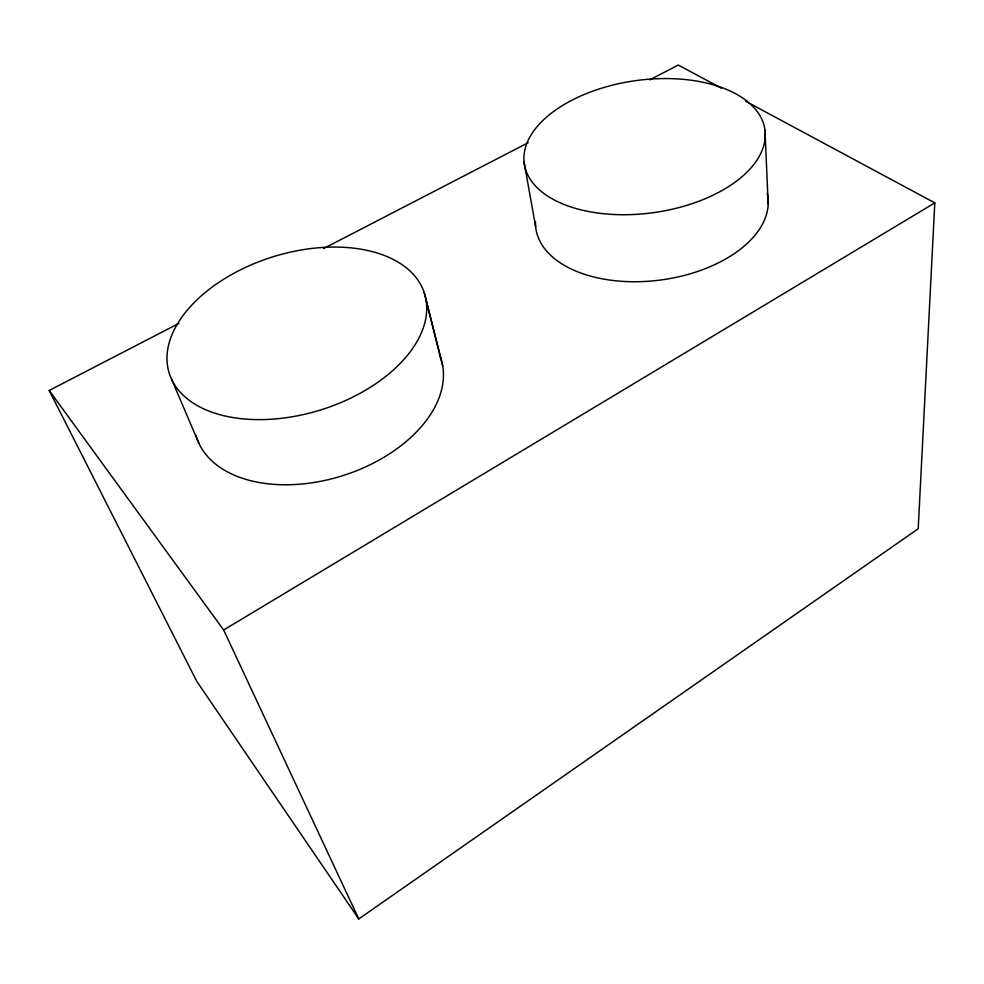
<?xml version="1.0" encoding="UTF-8"?>
<svg xmlns="http://www.w3.org/2000/svg" width="984" height="984" viewBox="0 0 984 984"><rect width="100%" height="100%" fill="white"/><g stroke="black" fill="none" stroke-linecap="round" stroke-linejoin="round"><path stroke-width="1.48" d="M745.811 101.327L934.8 202.876L918.207 528.752L358.766 918.945L196.825 681.432L49.2 390.463L178.842 323.404M358.766 918.945L223.651 629.994L934.8 202.876M323.502 248.583L528.199 142.705M649.649 79.876L678.308 65.055L721.506 88.265M49.2 390.463L223.651 629.994M171.56 379.234L198.842 443.218M424.178 292.482L440.807 358.299M426.072 300.083A133.726 80.196 -17.3 0 1 243.626 418.926A133.726 80.196 -17.3 0 1 220.896 281.018A133.726 80.196 -17.3 0 1 426.072 300.083L442.726 365.999M524.029 161.831L535.64 226.775M764.974 130.146A121.524 66.605 -8 0 1 591.888 212.126A121.524 66.605 -8 0 1 576.882 97.748A121.524 66.605 -8 0 1 764.974 130.146L768.196 204.094M767.212 193.356A117.084 67.982 -7.6 0 1 658.345 280.305A117.084 67.982 -7.6 0 1 535.481 221.474M439.418 354.597A128.375 81.278 -17.8 0 1 345.728 474.694A128.375 81.278 -17.8 0 1 196.013 435.641"/></g></svg>
